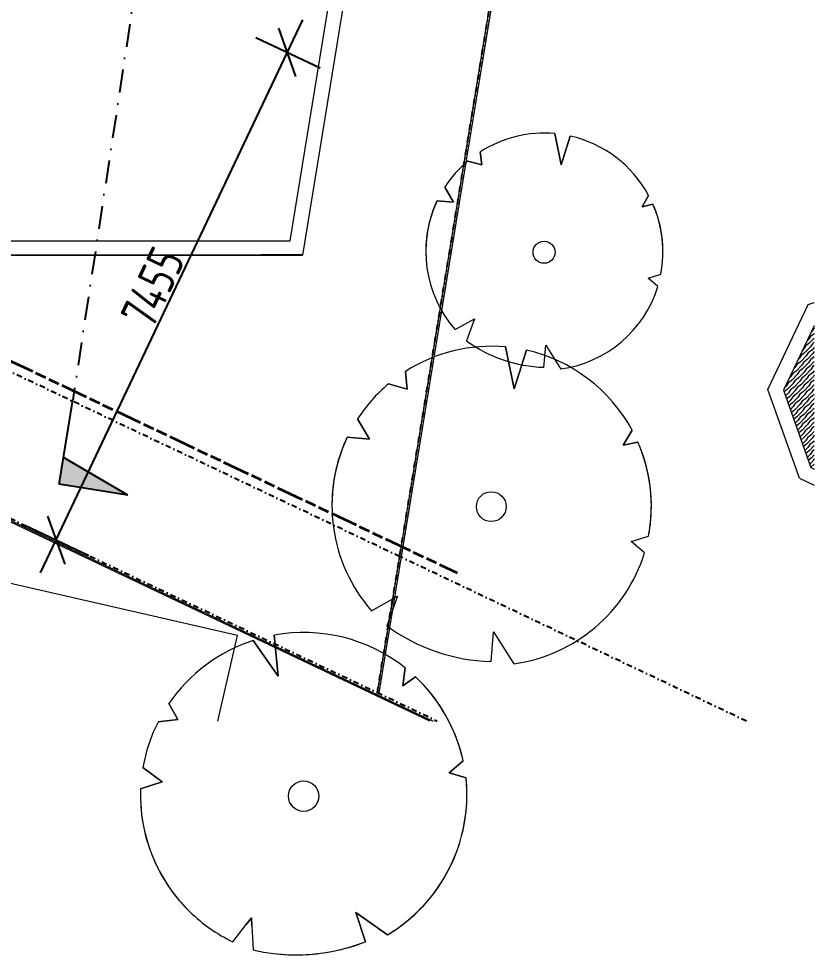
# Model space of a CAD drawing. Header units: millimetres. Extents: x -39027 to 364494, y -35256 to 94895.
# Drawn here: x 181444 to 192434, y 52643 to 65601 of the extents above; entities that cross this region are included whole.
import ezdxf

# ---------------------------------------------------------------- set-up
doc = ezdxf.new("R2010")
doc.units = ezdxf.units.MM
doc.header["$LTSCALE"] = 25
doc.header["$PDMODE"] = 3
for name, pattern in [('BG_Dash Dot 3mm', [7, 3, -2, 0, -2]), ('BG_Double Dash', [33, 15, -2, 6, -2, 6, -2]), ('DASHDOT', [25.4, 12.7, -6.35, 0, -6.35])]:
    doc.linetypes.add(name, pattern=pattern)
for name, color, linetype, lineweight in [('A-ANNO-DIMS', 211, 'Continuous', 5), ('A-DETL', 90, 'Continuous', 9), ('A-DETL-MBND', 4, 'Continuous', 13), ('C-PROP-LINE', 91, 'BG_Dash Dot 3mm', 25), ('C-TOPO', 251, 'Continuous', 9), ('L-PLNT', 71, 'Continuous', 5)]:
    doc.layers.add(name, color=color, linetype=linetype, lineweight=lineweight)
doc.layers.add('Symbol-5', color=1, linetype='Continuous')
doc.layers.add('Wall-18', color=11, linetype='Continuous')
doc.styles.add('ISOCPEUR', font='isocpeur.ttf', dxfattribs={"width": 0.75, "height": 500})
doc.dimstyles.new('BG_STANDARD_5_Rounding_Trans', dxfattribs={"dimscale": 304.8, "dimtxt": 500, "dimasz": 1.64042, "dimexe": 1.64042, "dimexo": 0.0625, "dimgap": 0.131234, "dimtad": 1, "dimdec": 0, "dimrnd": 5, "dimzin": 0, "dimdsep": 46, "dimtxsty": 'ISOCPEUR', "dimblk1": 'OBLIQUE', "dimblk2": 'OBLIQUE', "dimsah": 1, "dimcen": 0.09, "dimdle": 1.64042, "dimazin": 0, "dimtfac": 1, "dimtdec": 4, "dimtix": 1, "dimtmove": 0, "dimatfit": 3, "dimfxl": 3.28084, "dimfxlon": 1, "dimtvp": 1, "dimtolj": 1, "dimtzin": 0, "dimarcsym": 2})

# ---------------------------------------------------------------- blocks, each defined once
blk = doc.blocks.new('Family - ___-2269169-PROPOSED FIRST FLOOR PLAN')
at = {"layer": 'C-PROP-LINE'}
for p, q in [((14042, -17487), (18868, 11939)), ((-682, -10503), (14042, -17487))]:
    blk.add_line(p, q, dxfattribs=at)
blk = doc.blocks.new('Family - ___-2269460-PROPOSED FIRST FLOOR PLAN')
at = {"layer": 'C-PROP-LINE'}
for p, q in [((14350, -15608), (100, -8848)), ((19140, -17880), (14350, -15608))]:
    blk.add_line(p, q, dxfattribs=at)
blk = doc.blocks.new('Family - ___-2269492-PROPOSED FIRST FLOOR PLAN')
at = {"layer": 'C-PROP-LINE'}
for q in [(18868, 11939), (14870, -17880)]:
    blk.add_line((14042, -17487), q, dxfattribs=at)
blk = doc.blocks.new('_Oblique')
at = {"color": 0, "linetype": 'ByBlock', "lineweight": -2}
blk.add_line((-0.5, -0.5), (0.5, 0.5), dxfattribs=at)
blk = doc.blocks.new('*D1221')
at = {"layer": 'A-ANNO-DIMS', "color": 0, "lineweight": -2, "transparency": 16777216}
for p, q in [((181746, 57950), (185369, 65588)), ((184721, 65343), (185607, 64922)), ((181526, 58608), (182412, 58188))]:
    blk.add_line(p, q, dxfattribs=at)
at = {"layer": 'Defpoints', "color": 0, "transparency": 16777216}
for p in [(184703, 65351), (185155, 65137), (181509, 58616)]:
    blk.add_point(p, dxfattribs=at)
at = {"layer": 'A-ANNO-DIMS', "color": 0, "lineweight": -2, "transparency": 16777216, "xscale": 500.0000000000001, "yscale": 500.0000000000001, "zscale": 500.0000000000001}
for p, rotation in [((185155, 65137), 64.62061357333634), ((181960, 58402), 244.6206135733364)]:
    blk.add_blockref('_Oblique', p, dxfattribs=dict(at, rotation=rotation))
at = {"layer": 'A-ANNO-DIMS', "color": 0, "transparency": 16777216, "insert": (183296, 61894), "char_height": 500, "attachment_point": 5, "rotation": 64.6206, "style": 'ISOCPEUR'}
blk.add_mtext('\\A1;7455', dxfattribs=at)
blk = doc.blocks.new('sectflag')
for p, q in [((-11.73, 9.61), (-11.73, 0)), ((-11.73, 9.61), (-8.03, 0)), ((-11.73, 0), (0, 0))]:
    blk.add_line(p, q)
blk.add_solid([(-11.73, 0), (-11.73, 9.61), (-8.03, 0), (-11.73, 9.61)])
blk = doc.blocks.new('PLANTING_Coloured tree scaleable - 6 Meters-971505-PROPOSED SITE PLAN')
at = {"layer": 'L-PLNT', "lineweight": 9}
for p, q in [((-431, 2334), (-372, 1738)), ((-431, 2334), (-372, 1738)), ((-372, 1738), (-431, 2334)), ((-372, 1738), (-734, 2257)), ((-372, 1738), (-734, 2257)), ((-734, 2257), (-372, 1738)), ((1444, 1600), (1476, 1859)), ((1444, 1600), (1476, 1859)), ((1476, 1859), (1444, 1600)), ((1625, 1730), (1444, 1600)), ((1625, 1730), (1444, 1600)), ((1444, 1600), (1625, 1730)), ((-1959, 1340), (-1831, 1110)), ((-1959, 1340), (-1831, 1110)), ((-1831, 1110), (-1959, 1340)), ((-1831, 1110), (-2118, 1073)), ((-1831, 1110), (-2118, 1073)), ((-2118, 1073), (-1831, 1110)), ((-2338, 411), (-2056, 203)), ((-2338, 411), (-2056, 203)), ((-2056, 203), (-2338, 411)), ((2114, 335), (2319, 507)), ((2114, 335), (2319, 507)), ((2319, 507), (2114, 335)), ((2362, 259), (2114, 335)), ((2362, 259), (2114, 335)), ((2114, 335), (2362, 259)), ((-2056, 203), (-2372, 102)), ((-2056, 203), (-2372, 102)), ((-2372, 102), (-2056, 203)), ((-1656, -1684), (-1653, -1687)), ((-1653, -1687), (-1656, -1684)), ((759, -1697), (1221, -2019)), ((898, -2121), (759, -1697)), ((898, -2121), (759, -1697)), ((759, -1697), (1221, -2019)), ((1221, -2019), (759, -1697)), ((759, -1697), (898, -2121)), ((-1029, -2122), (-834, -1870)), ((-836, -1873), (-834, -1870)), ((-834, -1870), (-836, -1873)), ((-834, -1870), (-760, -1774)), ((-834, -1870), (-760, -1774)), ((-760, -1774), (-834, -1870)), ((-760, -1774), (-754, -1889)), ((-760, -1774), (-754, -1889)), ((-754, -1889), (-760, -1774)), ((-754, -1889), (-734, -2241)), ((-754, -1889), (-754, -1892)), ((-754, -1892), (-754, -1889))]:
    blk.add_line(p, q, dxfattribs=at)
blk.add_circle((0, -5), 221, dxfattribs=at)
for centre, radius, start, end in [((0, 0), 2374, 51.5512, 100.4622), ((0, 0), 2374, 51.5512, 100.4622), ((0, 0), 2374, 51.5512, 100.4622), ((0, 0), 2374, 108.0083, 145.6274), ((0, 0), 2374, 108.0083, 145.6274), ((0, 0), 2374, 108.0083, 145.6274), ((0, 0), 2374, 12.3276, 46.7819), ((0, 0), 2374, 23.2252, 46.7819), ((0, 0), 2374, 23.2252, 46.7819), ((0, 0), 2374, 153.1369, 170.0213), ((0, 0), 2374, 153.1369, 170.0213), ((0, 0), 2374, 153.1369, 170.0213), ((0, 0), 2374, 12.3276, 22.2934), ((0, 0), 2374, 12.3276, 22.2934), ((0, 16), 2374, 300.9465, 5.8599), ((0, 16), 2374, 319.16, 5.8599), ((0, 16), 2374, 319.16, 5.8599), ((0, 16), 2374, 177.9304, 225.8126), ((0, 16), 2374, 177.9304, 206.6386), ((0, 16), 2374, 177.9304, 206.6386), ((0, 16), 2374, 207.4333, 225.7455), ((0, 16), 2374, 207.4333, 225.7455), ((0, 16), 2374, 300.9465, 318.2627), ((0, 16), 2374, 300.9465, 318.2627), ((0, 16), 2374, 225.8126, 244.2846), ((-111, 448), 2760, 263.2903, 291.4464), ((-111, 448), 2760, 281.3392, 291.4464), ((-111, 448), 2760, 281.3392, 291.4464), ((-111, 448), 2760, 256.9579, 263.2903), ((-111, 448), 2760, 263.3179, 280.6311), ((-111, 448), 2760, 263.3179, 280.6311)]:
    blk.add_arc(centre, radius, start, end, dxfattribs=at)
blk = doc.blocks.new('PLANTING_Coloured tree scaleable - 4_5 Meters-2580578-PROPOSED SITE PLAN')
at = {"layer": 'L-PLNT', "lineweight": 9}
for p, q in [((-279, 1303), (-551, 1693)), ((-279, 1303), (-551, 1693)), ((-551, 1693), (-279, 1303)), ((-323, 1751), (-279, 1303)), ((-323, 1751), (-279, 1303)), ((-279, 1303), (-323, 1751)), ((1083, 1200), (1107, 1394)), ((1083, 1200), (1107, 1394)), ((1107, 1394), (1083, 1200)), ((1219, 1297), (1083, 1200)), ((1219, 1297), (1083, 1200)), ((1083, 1200), (1219, 1297)), ((-1470, 1005), (-1373, 832)), ((-1470, 1005), (-1373, 832)), ((-1373, 832), (-1470, 1005)), ((-1373, 832), (-1588, 804)), ((-1373, 832), (-1588, 804)), ((-1588, 804), (-1373, 832)), ((-1753, 308), (-1542, 152)), ((-1753, 308), (-1542, 152)), ((-1542, 152), (-1753, 308)), ((1586, 252), (1739, 380)), ((-1542, 152), (-1779, 77)), ((-1542, 152), (-1779, 77)), ((-1779, 77), (-1542, 152)), ((1771, 194), (1586, 252)), ((-772, -1592), (-570, -1331)), ((-570, -1331), (-550, -1681)), ((569, -1273), (916, -1515)), ((674, -1591), (569, -1273))]:
    blk.add_line(p, q, dxfattribs=at)
blk.add_circle((0, -4), 166, dxfattribs=at)
for centre, radius, start, end in [((0, 0), 1780, 108.0083, 145.6274), ((0, 0), 1780, 108.0083, 145.6274), ((0, 0), 1780, 108.0083, 145.6274), ((0, 0), 1780, 51.5512, 100.4622), ((0, 0), 1780, 51.5512, 100.4622), ((0, 0), 1780, 51.5512, 100.4622), ((0, 0), 1780, 12.3276, 46.7819), ((0, 0), 1780, 20.9412, 46.7819), ((0, 0), 1780, 22.0155, 46.7819), ((0, 0), 1780, 153.1369, 170.0213), ((0, 0), 1780, 153.1369, 170.0213), ((0, 0), 1780, 153.1369, 170.0213), ((0, 12), 1780, 300.9465, 5.8599), ((0, 12), 1780, 177.9304, 244.2846), ((0, 12), 1780, 177.9304, 205.3609), ((0, 12), 1780, 177.9304, 203.8436), ((-83, 336), 2070, 256.9579, 291.4464)]:
    blk.add_arc(centre, radius, start, end, dxfattribs=at)
blk = doc.blocks.new('PLANTING_Coloured tree scaleable - 7 Meters-2580589-PROPOSED SITE PLAN')
at = {"layer": 'L-PLNT', "lineweight": 9}
for p, q in [((-434, 2027), (-856, 2634)), ((-434, 2027), (-856, 2634)), ((-856, 2634), (-434, 2027)), ((-503, 2723), (-434, 2027)), ((-503, 2723), (-434, 2027)), ((-434, 2027), (-503, 2723)), ((1684, 1866), (1722, 2169)), ((1684, 1866), (1722, 2169)), ((1722, 2169), (1684, 1866)), ((1896, 2018), (1684, 1866)), ((1896, 2018), (1684, 1866)), ((1684, 1866), (1896, 2018)), ((-2286, 1563), (-2136, 1294)), ((-2286, 1563), (-2136, 1294)), ((-2136, 1294), (-2286, 1563)), ((-2136, 1294), (-2471, 1251)), ((-2136, 1294), (-2471, 1251)), ((-2471, 1251), (-2136, 1294)), ((2466, 391), (2705, 591)), ((2674, 565), (2705, 591)), ((-2728, 480), (-2399, 237)), ((-2728, 480), (-2399, 237)), ((-2399, 237), (-2728, 480)), ((2755, 302), (2466, 391)), ((-2399, 237), (-2767, 119)), ((-2399, 237), (-2767, 119)), ((-2767, 119), (-2399, 237)), ((-1201, -2476), (-887, -2070)), ((-887, -2070), (-856, -2614)), ((886, -1980), (1424, -2356)), ((1048, -2474), (886, -1980))]:
    blk.add_line(p, q, dxfattribs=at)
blk.add_circle((0, -6), 258, dxfattribs=at)
for centre, radius, start, end in [((0, 0), 2769, 51.5512, 100.4622), ((0, 0), 2769, 51.5512, 100.4622), ((0, 0), 2769, 51.5512, 100.4622), ((0, 0), 2769, 108.0083, 145.6274), ((0, 0), 2769, 108.0083, 145.6274), ((0, 0), 2769, 108.0083, 145.6274), ((0, 0), 2769, 12.3276, 46.7819), ((0, 0), 2769, 12.3276, 46.7819), ((0, 0), 2769, 13.3734, 46.7819), ((0, 0), 2769, 153.1369, 170.0213), ((0, 0), 2769, 153.1369, 170.0213), ((0, 0), 2769, 153.1369, 170.0213), ((0, 19), 2769, 300.9465, 5.8599), ((0, 19), 2769, 177.9304, 244.2846), ((0, 19), 2769, 177.9304, 202.3457), ((0, 19), 2769, 177.9304, 200.6948), ((-130, 523), 3220, 256.9579, 291.4464)]:
    blk.add_arc(centre, radius, start, end, dxfattribs=at)

msp = doc.modelspace()

# ---------------------------------------------------------------- hatches: boundary and pattern name
at = {"layer": 'A-DETL-MBND', "lineweight": 5}
h = msp.add_hatch(dxfattribs=at)
h.set_pattern_fill('FP_93', color=256, style=0, pattern_type=2)
h.set_pattern_definition([(236.412, (185557.78, 55604.922), (215.818895, 288.829023), [50, -450]), (226.107, (185624.36, 55596.72), (-60.7902, -127.68907), [111.803, -111.803]), (217.977, (185641.082, 55549.6), (-155.02891, -161.13925), [63.246, -252.982])])
h.paths.add_polyline_path([(192434, 59382.8), (192434, 61360.7), (192010.4, 60471), (192389.1, 59404.1)], flags=0)

# ---------------------------------------------------------------- linework, layer by layer
at = {"layer": 'A-DETL', "linetype": 'BG_Double Dash', "lineweight": 35}
msp.add_line((164894.3, 68673), (187498.8, 57949.6), dxfattribs=at)
at = {"layer": 'A-DETL-MBND', "lineweight": 5}
for p, q in [((186398.1, 56296.9), (188927.7, 71722.7)), ((188946.5, 71713.9), (186417.8, 56293.6)), ((164894.3, 66470.4), (186963.3, 56001.1)), ((187121, 55904.1), (164894.3, 66448.3)), ((181144, 62334.5), (184108, 62334.5)), ((184108, 62334.5), (184794.9, 62334.5)), ((192352.1, 61654), (192434, 61683.1)), ((191794.3, 60482.2), (192352.1, 61654)), ((192434, 61360.7), (192010.4, 60471)), ((192228.4, 59259.2), (191794.3, 60482.2)), ((192010.4, 60471), (192389.1, 59404.1)), ((192389.1, 59404.1), (192434, 59382.8)), ((192228.4, 59259.2), (192434, 59161.2)), ((184464.7, 57086.7), (177578.9, 58663.8)), ((181885.9, 58409.7), (181877.4, 58391.7)), ((184193.9, 55904.1), (184464.7, 57086.7)), ((186417.8, 56293.6), (186398.1, 56296.9)), ((186963.3, 56001.1), (187167.7, 55904.1))]:
    msp.add_line(p, q, dxfattribs=at)
at = {"layer": 'C-TOPO'}
for p, q in [((184108, 62334.5), (181144, 62334.5)), ((184794.9, 62334.5), (184108, 62334.5))]:
    msp.add_line(p, q, dxfattribs=at)
at = {"layer": 'Symbol-5', "linetype": 'DASHDOT'}
msp.add_line((186219.7, 86875.4), (182189.9, 60334.4), dxfattribs=at)
at = {"layer": 'Wall-18', "lineweight": 5}
for p, q in [((185191.6, 62534.5), (186776.8, 72201)), ((186974.1, 72168.6), (185361.5, 62334.5)), ((181144, 62534.5), (185191.6, 62534.5)), ((185361.5, 62334.5), (181467.9, 62334.5)), ((184794.9, 62334.5), (185361.5, 62334.6))]:
    msp.add_line(p, q, dxfattribs=at)
at = {"layer": 'Wall-18'}
msp.add_line((185361.5, 62334.6), (184794.9, 62334.5), dxfattribs=at)

# ---------------------------------------------------------------- block references
at = {"layer": 'C-PROP-LINE'}
for name in ['Family - ___-2269169-PROPOSED FIRST FLOOR PLAN', 'Family - ___-2269492-PROPOSED FIRST FLOOR PLAN', 'Family - ___-2269460-PROPOSED FIRST FLOOR PLAN']:
    msp.add_blockref(name, (172355.8, 73784.3), dxfattribs=at)
at = {"layer": 'L-PLNT', "lineweight": 9, "rotation": 336.899377919427}
for name, p, xscale, yscale, zscale in [('PLANTING_Coloured tree scaleable - 4_5 Meters-2580578-PROPOSED SITE PLAN', (188703.5, 62380.5), 0.9217840500000003, 0.9217840500000003, 0.9217840500000003), ('PLANTING_Coloured tree scaleable - 7 Meters-2580589-PROPOSED SITE PLAN', (187974, 58868.8), 0.7980000000000003, 0.7980000000000003, 0.7980000000000003)]:
    msp.add_blockref(name, p, dxfattribs=dict(at, xscale=xscale, yscale=yscale, zscale=zscale))
at = {"layer": 'L-PLNT', "lineweight": 9, "xscale": 0.95, "yscale": 0.95, "zscale": 0.95}
msp.add_blockref('PLANTING_Coloured tree scaleable - 6 Meters-971505-PROPOSED SITE PLAN', (185379.8, 54871.6), dxfattribs=at)
at = {"layer": 'Symbol-5', "xscale": -100, "yscale": 100, "rotation": 260.6872492029097}
msp.add_blockref('sectflag', (182189.9, 60334.4), dxfattribs=at)

# ---------------------------------------------------------------- dimensions: what is measured, and where the dimension line sits
at = {"layer": 'A-ANNO-DIMS'}
dim = msp.add_linear_dim(base=(185155.2, 65136.7), p1=(181508.6, 58616.4), p2=(184703.4, 65351), angle=64.62061, dimstyle='BG_STANDARD_5_Rounding_Trans', override={"dimpost": '<>', "dimfxl": 7453.966602}, dxfattribs=at)
dim.commit()
dim.dimension.update_dxf_attribs({"geometry": '*D1221', "text_midpoint": (183295.7, 61893.7)})

doc.saveas('drawing.dxf')
